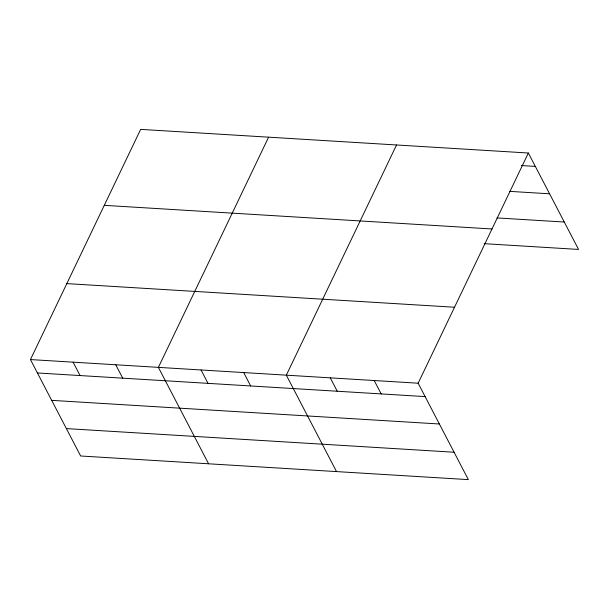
<?xml version="1.0" encoding="UTF-8"?>
<svg xmlns="http://www.w3.org/2000/svg" width="609" height="609" viewBox="0 0 609 609"><rect width="100%" height="100%" fill="white"/><g stroke="black" fill="none" stroke-linecap="round" stroke-linejoin="round"><path stroke-width="0.91" d="M528.361 153.011L418.147 383.206L468.344 479.626L80.639 455.989L30.45 359.569L140.656 129.374L528.361 153.011L578.55 249.431L484.125 243.669M268.599 137.177L158.393 367.372L208.582 463.792M396.543 144.972L286.329 375.174L336.526 471.587M521.304 165.541L535.326 166.402M509.39 191.348L549.592 193.799M496.974 217.923L564.284 222.026M104.291 205.34L491.988 228.976M66.823 283.611L454.52 307.24M30.45 359.569L418.147 383.206M37.415 372.959L425.12 396.596M51.681 400.357L439.378 423.993M66.381 428.591L454.078 452.228M374.208 380.526L381.181 393.916M330.268 377.846L337.241 391.237M243.684 372.571L250.657 385.961M201.039 369.975L208.004 383.358M115.74 364.776L122.713 378.159M73.095 362.172L80.068 375.563"/></g></svg>
